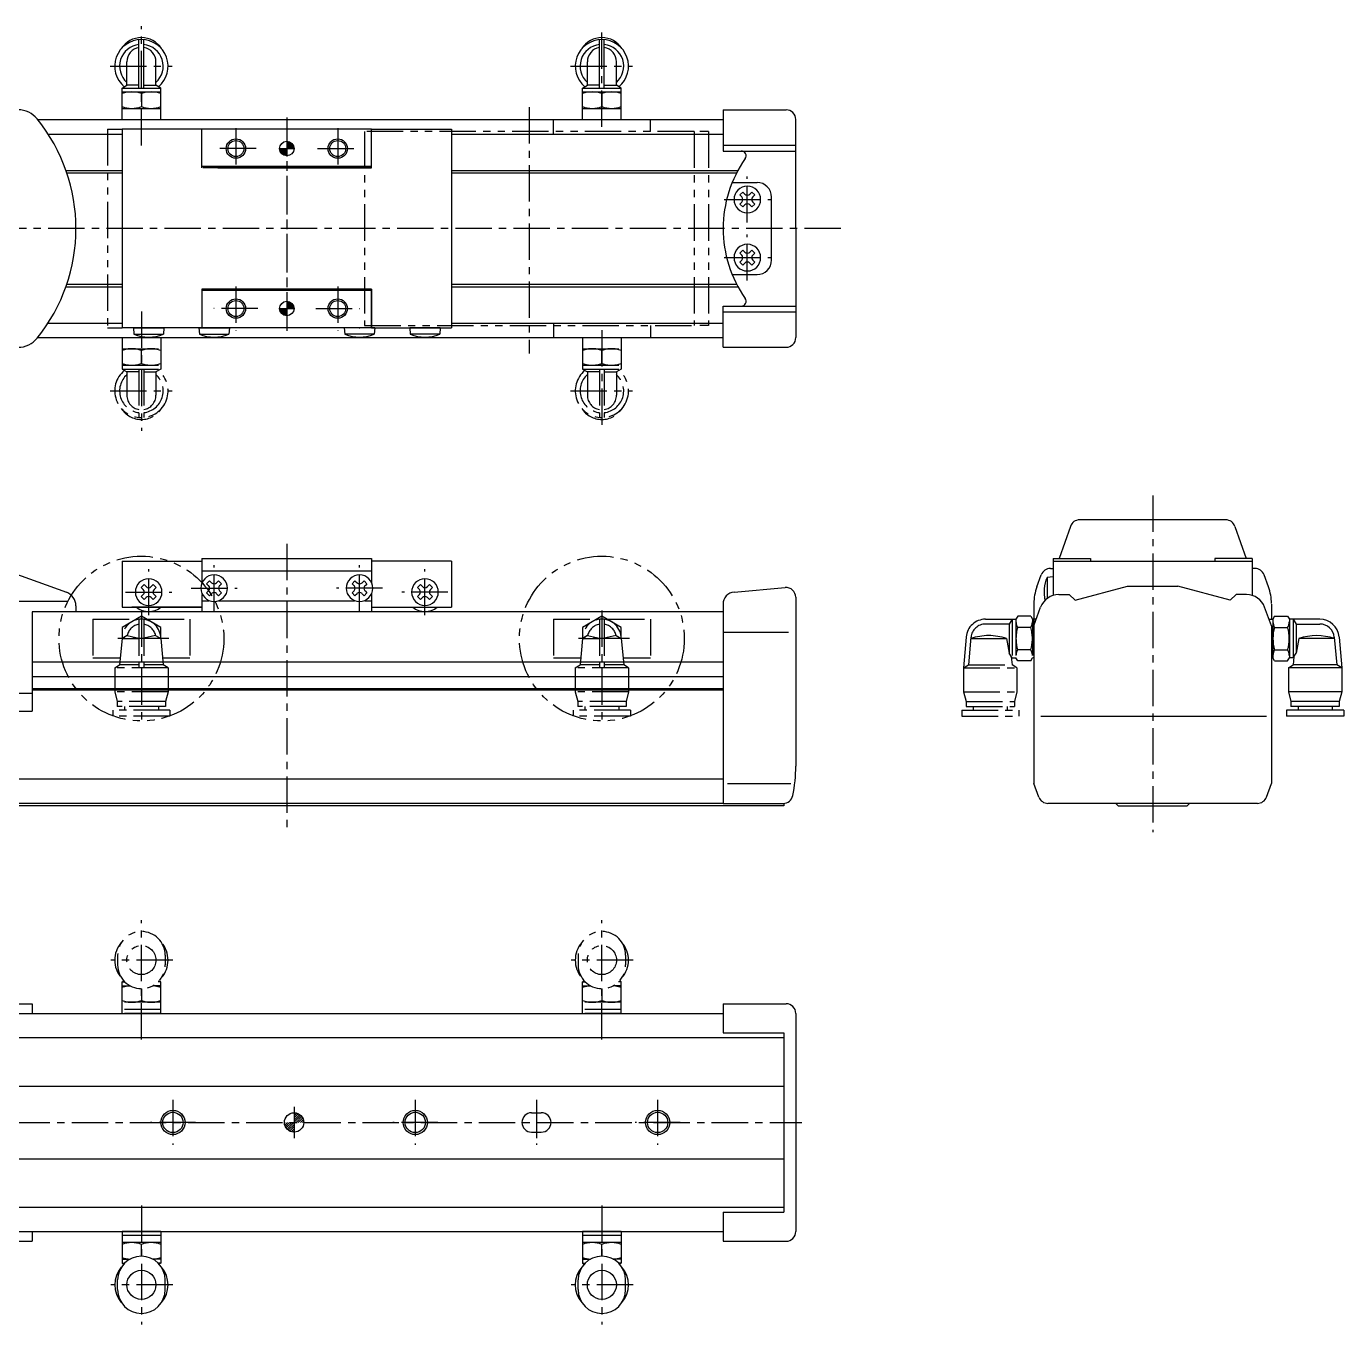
# Model space of a CAD drawing. Extents: x -808 to -253, y 222 to 499.
# Drawn here: x -524.5 to -252.8, y 231.1 to 499 of the extents above; entities that cross this region are included whole.
import ezdxf

# ---------------------------------------------------------------- set-up
doc = ezdxf.new("R2010")
doc.units = 0
for name, pattern in [('CENTER', [12, 7.5, -1.5, 1.5, -1.5]), ('CONTINOUS', [0]), ('PHANTOM', [15, 7.5, -1.5, 1.5, -1.5, 1.5, -1.5])]:
    doc.linetypes.add(name, pattern=pattern)
doc.layers.get('0').update_dxf_attribs({"linetype": 'CONTINUOUS'})
doc.layers.add('CENTER', color=1, linetype='CENTER')

# ---------------------------------------------------------------- blocks, each defined once
blk = doc.blocks.new('*U98')
at = {"color": 7, "linetype": 'CONTINUOUS'}
for p, q in [((-472.31, 440.73), (-470.81, 440.73)), ((-472.31, 440.73), (-471.87, 439.67)), ((-470.81, 442.23), (-470.81, 441.79)), ((-469.75, 441.79), (-470.81, 442.23)), ((-470.81, 441.79), (-470.81, 440.73)), ((-470.81, 440.73), (-469.31, 440.73)), ((-470.81, 440.73), (-470.81, 439.67)), ((-469.75, 441.79), (-469.31, 440.73)), ((-470.81, 439.23), (-471.87, 439.67)), ((-470.81, 439.67), (-470.81, 439.23))]:
    blk.add_line(p, q, dxfattribs=at)
for points in [[(-472.31, 440.73), (-472.31, 440.73), (-470.81, 440.73)], [(-472.31, 440.73), (-471.87, 439.67), (-470.81, 439.67)], [(-470.81, 442.23), (-470.81, 441.79), (-469.75, 441.79)], [(-470.81, 441.79), (-470.81, 440.73), (-469.31, 440.73)], [(-470.81, 440.73), (-470.81, 440.73), (-469.31, 440.73)]]:
    blk.add_solid(points, dxfattribs=at)
at = {"color": 7, "linetype": 'CONTINUOUS', "extrusion": (0, 0, -1)}
for points in [[(472.31, 440.73), (470.81, 440.73), (470.81, 439.67)], [(470.81, 441.79), (469.75, 441.79), (469.31, 440.73)], [(471.87, 439.67), (470.81, 439.67), (470.81, 439.23)]]:
    blk.add_solid(points, dxfattribs=at)
blk = doc.blocks.new('*U99')
at = {"color": 7, "linetype": 'CONTINUOUS'}
for p, q in [((-472.31, 473.73), (-470.81, 473.73)), ((-472.31, 473.73), (-471.87, 472.67)), ((-470.81, 475.23), (-470.81, 474.79)), ((-469.75, 474.79), (-470.81, 475.23)), ((-470.81, 474.79), (-470.81, 473.73)), ((-470.81, 473.73), (-469.31, 473.73)), ((-470.81, 473.73), (-470.81, 472.67)), ((-469.75, 474.79), (-469.31, 473.73)), ((-470.81, 472.23), (-471.87, 472.67)), ((-470.81, 472.67), (-470.81, 472.23))]:
    blk.add_line(p, q, dxfattribs=at)
for points in [[(-472.31, 473.73), (-472.31, 473.73), (-470.81, 473.73)], [(-472.31, 473.73), (-471.87, 472.67), (-470.81, 472.67)], [(-470.81, 475.23), (-470.81, 474.79), (-469.75, 474.79)], [(-470.81, 474.79), (-470.81, 473.73), (-469.31, 473.73)], [(-470.81, 473.73), (-470.81, 473.73), (-469.31, 473.73)]]:
    blk.add_solid(points, dxfattribs=at)
at = {"color": 7, "linetype": 'CONTINUOUS', "extrusion": (0, 0, -1)}
for points in [[(472.31, 473.73), (470.81, 473.73), (470.81, 472.67)], [(470.81, 474.79), (469.75, 474.79), (469.31, 473.73)], [(471.87, 472.67), (470.81, 472.67), (470.81, 472.23)]]:
    blk.add_solid(points, dxfattribs=at)
blk = doc.blocks.new('*X140')
at = {"color": 0, "linetype": 'CONTINOUS'}
for p, q in [((-469.31, 274.61), (-469.15, 274.78)), ((-469.31, 274.17), (-468.77, 274.71)), ((-469.31, 273.72), (-468.44, 274.59)), ((-471.3, 272.62), (-471.14, 272.78)), ((-471.24, 272.24), (-470.69, 272.78)), ((-471.11, 271.92), (-470.25, 272.78)), ((-470.95, 271.64), (-469.8, 272.78)), ((-470.74, 271.39), (-469.35, 272.78)), ((-470.51, 271.18), (-469.31, 272.38)), ((-470.23, 271.01), (-469.31, 271.93)), ((-469.31, 273.27), (-468.16, 274.42)), ((-469.31, 272.83), (-467.92, 274.22)), ((-468.9, 272.78), (-467.71, 273.98)), ((-468.46, 272.78), (-467.54, 273.71)), ((-468.01, 272.78), (-467.4, 273.39)), ((-467.56, 272.78), (-467.32, 273.02)), ((-469.92, 270.88), (-469.31, 271.48)), ((-469.55, 270.8), (-469.31, 271.04))]:
    blk.add_line(p, q, dxfattribs=at)

msp = doc.modelspace()

# ---------------------------------------------------------------- linework, layer by layer
at = {"color": 7, "linetype": 'CONTINOUS'}
for p, q in [((-501.31, 486.23), (-501.31, 496.21)), ((-500.31, 486.23), (-500.31, 496.21)), ((-406.31, 486.23), (-406.31, 496.21)), ((-405.31, 486.23), (-405.31, 496.21)), ((-503.81, 486.81), (-503.81, 491.64)), ((-497.81, 486.81), (-497.81, 491.64)), ((-408.81, 486.81), (-408.81, 491.64)), ((-402.81, 486.81), (-402.81, 491.64)), ((-504.81, 486.23), (-503.81, 486.81)), ((-501.31, 486.81), (-503.81, 486.81)), ((-500.31, 486.81), (-497.81, 486.81)), ((-496.81, 486.23), (-497.81, 486.81)), ((-409.81, 486.23), (-408.81, 486.81)), ((-406.31, 486.81), (-408.81, 486.81)), ((-405.31, 486.81), (-402.81, 486.81)), ((-401.81, 486.23), (-402.81, 486.81)), ((-504.81, 486.23), (-496.81, 486.23)), ((-504.81, 479.73), (-504.81, 486.23)), ((-504.81, 485.43), (-496.81, 485.43)), ((-500.81, 485.07), (-500.81, 482.39)), ((-496.81, 479.73), (-496.81, 486.23)), ((-409.81, 486.23), (-401.81, 486.23)), ((-409.81, 479.73), (-409.81, 486.23)), ((-409.81, 485.43), (-401.81, 485.43)), ((-405.81, 485.07), (-405.81, 482.39)), ((-401.81, 479.73), (-401.81, 486.23)), ((-504.81, 482.03), (-496.81, 482.03)), ((-409.81, 482.03), (-401.81, 482.03)), ((-380.81, 481.73), (-380.81, 473.23)), ((-380.81, 481.73), (-367.81, 481.73)), ((-522.21, 479.73), (-380.81, 479.73)), ((-415.81, 476.73), (-415.81, 479.73)), ((-395.81, 477.23), (-395.81, 479.73)), ((-365.81, 457.23), (-365.81, 479.73)), ((-520.05, 476.73), (-504.81, 476.73)), ((-488.31, 477.73), (-504.81, 477.73)), ((-504.81, 477.73), (-504.81, 436.73)), ((-488.31, 469.73), (-488.31, 477.73)), ((-453.31, 477.73), (-488.31, 477.73)), ((-488.31, 469.73), (-488.31, 477.73)), ((-453.31, 469.73), (-453.31, 477.73)), ((-453.31, 477.73), (-436.81, 477.73)), ((-453.31, 469.73), (-453.31, 477.73)), ((-436.81, 477.73), (-436.81, 436.73)), ((-436.81, 476.73), (-380.81, 476.73)), ((-380.81, 474.43), (-365.81, 474.43)), ((-380.81, 473.23), (-365.81, 473.23)), ((-516.37, 469.23), (-504.81, 469.23)), ((-516.2, 468.73), (-504.81, 468.73)), ((-453.31, 470.03), (-488.31, 470.03)), ((-453.31, 469.73), (-488.17, 469.73)), ((-485.06, 469.73), (-453.31, 469.73)), ((-436.81, 469.23), (-377.74, 469.23)), ((-436.81, 468.73), (-378.01, 468.73)), ((-378.93, 466.73), (-373.81, 466.73)), ((-376.75, 464.77), (-377.35, 464.17)), ((-376.33, 464.36), (-376.75, 464.77)), ((-374.87, 464.77), (-375.29, 464.36)), ((-374.27, 464.17), (-374.87, 464.77)), ((-377.35, 464.17), (-376.94, 463.75)), ((-376.94, 462.71), (-377.35, 462.29)), ((-377.35, 462.29), (-376.75, 461.69)), ((-376.75, 461.69), (-376.33, 462.1)), ((-375.29, 462.1), (-374.87, 461.69)), ((-374.87, 461.69), (-374.27, 462.29)), ((-374.68, 463.75), (-374.27, 464.17)), ((-374.27, 462.29), (-374.68, 462.71)), ((-370.81, 450.73), (-370.81, 463.73)), ((-365.81, 457.23), (-365.81, 434.73)), ((-376.75, 452.77), (-377.35, 452.17)), ((-377.35, 452.17), (-376.94, 451.75)), ((-376.33, 452.36), (-376.75, 452.77)), ((-374.87, 452.77), (-375.29, 452.36)), ((-374.27, 452.17), (-374.87, 452.77)), ((-374.68, 451.75), (-374.27, 452.17)), ((-376.94, 450.71), (-377.35, 450.29)), ((-377.35, 450.29), (-376.75, 449.69)), ((-376.75, 449.69), (-376.33, 450.1)), ((-375.29, 450.1), (-374.87, 449.69)), ((-374.87, 449.69), (-374.27, 450.29)), ((-374.27, 450.29), (-374.68, 450.71)), ((-516.2, 445.73), (-504.81, 445.73)), ((-436.81, 445.73), (-378.01, 445.73)), ((-378.93, 447.73), (-373.81, 447.73)), ((-516.37, 445.23), (-504.81, 445.23)), ((-488.31, 444.73), (-488.31, 436.73)), ((-488.31, 444.73), (-488.31, 436.73)), ((-453.31, 444.73), (-488.31, 444.73)), ((-453.31, 444.43), (-488.31, 444.43)), ((-453.31, 444.73), (-453.31, 436.73)), ((-453.31, 436.73), (-453.31, 444.73)), ((-436.81, 445.23), (-377.74, 445.23)), ((-380.81, 441.23), (-365.81, 441.23)), ((-380.81, 432.73), (-380.81, 441.23)), ((-520.05, 437.73), (-504.81, 437.73)), ((-436.81, 437.73), (-380.81, 437.73)), ((-380.81, 440.03), (-365.81, 440.03)), ((-488.31, 436.73), (-504.81, 436.73)), ((-502.46, 436.73), (-496.16, 436.73)), ((-502.46, 436.73), (-502.34, 435.43)), ((-502.34, 435.43), (-496.27, 435.43)), ((-496.16, 436.73), (-496.27, 435.43)), ((-488.96, 436.73), (-482.66, 436.73)), ((-488.96, 436.73), (-488.84, 435.43)), ((-488.84, 435.43), (-482.77, 435.43)), ((-453.31, 436.73), (-488.31, 436.73)), ((-482.66, 436.73), (-482.77, 435.43)), ((-452.66, 436.73), (-458.96, 436.73)), ((-458.96, 436.73), (-458.84, 435.43)), ((-452.77, 435.43), (-458.84, 435.43)), ((-453.31, 436.73), (-436.81, 436.73)), ((-452.66, 436.73), (-452.77, 435.43)), ((-439.16, 436.73), (-445.46, 436.73)), ((-445.46, 436.73), (-445.34, 435.43)), ((-439.27, 435.43), (-445.34, 435.43)), ((-439.16, 436.73), (-439.27, 435.43)), ((-522.21, 434.73), (-380.81, 434.73)), ((-497.81, 434.73), (-443.81, 434.73)), ((-380.81, 432.73), (-367.81, 432.73)), ((-276.87, 397.12), (-307.27, 397.12)), ((-309.16, 395.78), (-311.49, 389.12)), ((-275.22, 395.78), (-272.89, 389.12)), ((-504.81, 388.62), (-504.81, 379.12)), ((-504.81, 388.62), (-488.31, 388.62)), ((-488.31, 389.12), (-453.31, 389.12)), ((-488.31, 389.12), (-488.31, 384.17)), ((-453.31, 389.12), (-453.31, 384.08)), ((-436.81, 388.62), (-453.31, 388.62)), ((-436.81, 388.62), (-436.81, 379.12)), ((-312.69, 389.12), (-304.99, 389.12)), ((-312.69, 389.12), (-312.69, 381.66)), ((-312.69, 388.62), (-271.69, 388.62)), ((-304.99, 389.12), (-304.99, 388.61)), ((-271.69, 389.12), (-279.39, 389.12)), ((-279.39, 389.12), (-279.39, 388.62)), ((-271.69, 389.12), (-271.69, 381.55)), ((-529.79, 387.12), (-516.28, 382.2)), ((-488.31, 386.62), (-453.31, 386.62)), ((-313.29, 387.12), (-312.69, 387.12)), ((-270.91, 387.12), (-271.69, 387.12)), ((-500.25, 383.76), (-500.85, 383.15)), ((-499.83, 383.34), (-500.25, 383.76)), ((-498.37, 383.76), (-498.79, 383.34)), ((-497.77, 383.15), (-498.37, 383.76)), ((-486.75, 384.56), (-487.35, 383.95)), ((-487.35, 383.95), (-486.94, 383.54)), ((-486.33, 384.14), (-486.75, 384.56)), ((-484.87, 384.56), (-485.29, 384.14)), ((-484.27, 383.95), (-484.87, 384.56)), ((-484.68, 383.54), (-484.27, 383.95)), ((-457.35, 383.95), (-456.75, 384.56)), ((-456.94, 383.54), (-457.35, 383.95)), ((-456.75, 384.56), (-456.33, 384.14)), ((-455.29, 384.14), (-454.87, 384.56)), ((-454.87, 384.56), (-454.27, 383.95)), ((-454.27, 383.95), (-454.68, 383.54)), ((-443.85, 383.15), (-443.25, 383.76)), ((-443.25, 383.76), (-442.83, 383.34)), ((-441.79, 383.34), (-441.37, 383.76)), ((-441.37, 383.76), (-440.77, 383.15)), ((-316.09, 383.28), (-315.17, 385.8)), ((-312.69, 385.37), (-313.99, 385.25)), ((-313.99, 385.25), (-313.99, 380.88)), ((-312.69, 385.37), (-312.69, 381.66)), ((-308.19, 380.52), (-297.37, 383.42)), ((-297.37, 383.42), (-287.02, 383.42)), ((-276.19, 380.52), (-287.02, 383.42)), ((-268.3, 383.28), (-269.21, 385.8)), ((-500.85, 383.15), (-500.44, 382.74)), ((-500.44, 381.69), (-500.85, 381.28)), ((-500.85, 381.28), (-500.25, 380.68)), ((-500.25, 380.68), (-499.83, 381.09)), ((-498.79, 381.09), (-498.37, 380.68)), ((-498.37, 380.68), (-497.77, 381.28)), ((-498.18, 382.74), (-497.77, 383.15)), ((-497.77, 381.28), (-498.18, 381.69)), ((-488.31, 381.75), (-488.31, 378.12)), ((-486.94, 382.49), (-487.35, 382.08)), ((-487.35, 382.08), (-486.75, 381.48)), ((-486.75, 381.48), (-486.33, 381.89)), ((-485.29, 381.89), (-484.87, 381.48)), ((-484.87, 381.48), (-484.27, 382.08)), ((-484.27, 382.08), (-484.68, 382.49)), ((-457.35, 382.08), (-456.94, 382.49)), ((-456.75, 381.48), (-457.35, 382.08)), ((-456.33, 381.89), (-456.75, 381.48)), ((-454.87, 381.48), (-455.29, 381.89)), ((-454.27, 382.08), (-454.87, 381.48)), ((-454.68, 382.49), (-454.27, 382.08)), ((-453.31, 381.92), (-453.31, 378.12)), ((-443.44, 382.74), (-443.85, 383.15)), ((-443.85, 381.28), (-443.44, 381.69)), ((-443.25, 380.68), (-443.85, 381.28)), ((-442.83, 381.09), (-443.25, 380.68)), ((-441.37, 380.68), (-441.79, 381.09)), ((-440.77, 381.28), (-441.37, 380.68)), ((-440.77, 383.15), (-441.18, 382.74)), ((-441.18, 381.69), (-440.77, 381.28)), ((-378.53, 382.22), (-367.98, 383.15)), ((-365.81, 381.15), (-365.81, 346.3)), ((-311.54, 381.72), (-309.39, 381.72)), ((-309.39, 381.72), (-308.19, 380.52)), ((-274.99, 381.72), (-276.19, 380.52)), ((-272.85, 381.72), (-274.99, 381.72)), ((-676.26, 380.35), (-516.06, 380.35)), ((-523.31, 378.12), (-523.31, 357.62)), ((-380.81, 378.12), (-523.31, 378.12)), ((-514.31, 379.38), (-514.31, 378.12)), ((-504.81, 379.12), (-488.31, 379.12)), ((-488.31, 379.12), (-502.81, 379.12)), ((-488.31, 380.42), (-486.8, 380.42)), ((-484.87, 380.42), (-456.88, 380.42)), ((-454.72, 380.42), (-453.31, 380.42)), ((-453.31, 379.12), (-436.81, 379.12)), ((-380.81, 379.67), (-380.81, 338.62)), ((-380.81, 379.67), (-380.81, 378.49)), ((-316.69, 379.91), (-316.69, 361.35)), ((-316.69, 375.25), (-315.3, 379.09)), ((-267.69, 375.25), (-269.09, 379.09)), ((-267.69, 379.75), (-267.69, 376.62)), ((-316.69, 375.25), (-316.69, 342.74)), ((-268.19, 376.62), (-267.39, 376.62)), ((-267.69, 375.25), (-267.69, 342.74)), ((-267.04, 377.24), (-267.39, 376.62)), ((-267.39, 376.62), (-267.39, 368.62)), ((-267.04, 377.24), (-264.35, 377.24)), ((-264.35, 377.24), (-263.99, 376.62)), ((-257.71, 376.62), (-263.99, 376.62)), ((-263.99, 376.62), (-263.99, 368.62)), ((-263.19, 376.62), (-262.62, 375.62)), ((-263.19, 376.62), (-263.19, 368.62)), ((-262.62, 375.62), (-262.62, 369.62)), ((-262.62, 375.62), (-257.71, 375.62)), ((-380.68, 373.94), (-367.29, 373.94)), ((-267.04, 374.93), (-264.35, 374.93)), ((-262.05, 372.62), (-262.62, 369.62)), ((-254.69, 372.62), (-262.05, 372.62)), ((-254.72, 372.89), (-254.19, 367.2)), ((-253.72, 372.95), (-253.19, 366.62)), ((-267.04, 370.31), (-264.35, 370.31)), ((-263.19, 368.62), (-262.62, 369.62)), ((-523.31, 367.82), (-380.81, 367.82)), ((-267.69, 368.62), (-267.39, 368.62)), ((-267.04, 368), (-267.39, 368.62)), ((-267.04, 368), (-264.35, 368)), ((-264.35, 368), (-263.99, 368.62)), ((-264.19, 366.62), (-263.19, 367.2)), ((-263.19, 368.62), (-263.99, 368.62)), ((-263.04, 368.89), (-263.19, 367.2)), ((-254.19, 367.2), (-263.19, 367.2)), ((-253.19, 366.62), (-254.19, 367.2)), ((-523.31, 364.82), (-380.81, 364.82)), ((-253.19, 366.62), (-264.19, 366.62)), ((-264.19, 366.62), (-264.19, 361.62)), ((-253.19, 366.62), (-253.19, 361.62)), ((-523.31, 362.32), (-380.81, 362.32)), ((-523.31, 362.03), (-380.81, 362.03)), ((-253.19, 361.62), (-264.19, 361.62)), ((-264.19, 361.62), (-263.69, 359.62)), ((-253.19, 361.62), (-253.69, 359.62)), ((-676.81, 361.35), (-523.31, 361.35)), ((-253.69, 359.62), (-263.69, 359.62)), ((-263.69, 359.62), (-263.69, 358.62)), ((-253.69, 359.62), (-253.69, 358.62)), ((-676.81, 357.62), (-523.31, 357.62)), ((-315.26, 356.63), (-268.71, 356.63)), ((-264.59, 357.82), (-264.59, 356.62)), ((-252.79, 357.82), (-264.59, 357.82)), ((-252.79, 356.62), (-264.59, 356.62)), ((-253.69, 358.62), (-263.69, 358.62)), ((-262.19, 358.62), (-262.19, 357.82)), ((-255.19, 358.62), (-255.19, 357.82)), ((-252.79, 357.82), (-252.79, 356.62)), ((-380.81, 343.62), (-656.81, 343.62)), ((-379.91, 342.74), (-366.84, 342.74)), ((-315.67, 339.93), (-316.69, 342.74)), ((-268.71, 339.93), (-267.69, 342.74)), ((-380.81, 338.62), (-673.81, 338.62)), ((-368.31, 338.12), (-553.31, 338.12)), ((-380.81, 338.62), (-368.39, 338.62)), ((-368.31, 338.69), (-368.31, 338.12)), ((-270.59, 338.62), (-313.79, 338.62)), ((-299.29, 338.12), (-299.69, 338.52)), ((-299.29, 338.12), (-285.09, 338.12)), ((-284.69, 338.52), (-285.09, 338.12)), ((-673.81, 297.28), (-523.31, 297.28)), ((-523.31, 297.28), (-523.31, 295.28)), ((-380.81, 297.28), (-367.81, 297.28)), ((-380.81, 297.28), (-380.81, 291.28)), ((-660.81, 295.28), (-380.81, 295.28)), ((-656.81, 295.28), (-380.81, 295.28)), ((-365.81, 295.28), (-365.81, 250.28)), ((-380.81, 291.28), (-368.31, 291.28)), ((-368.31, 291.28), (-368.31, 254.28)), ((-673.81, 290.28), (-368.31, 290.28)), ((-673.81, 280.28), (-368.31, 280.28)), ((-368.31, 280.28), (-368.31, 265.28)), ((-673.81, 265.28), (-368.31, 265.28)), ((-673.81, 255.28), (-368.31, 255.28)), ((-380.81, 254.28), (-380.81, 248.28)), ((-380.81, 254.28), (-368.31, 254.28)), ((-660.81, 250.28), (-380.81, 250.28)), ((-656.81, 250.28), (-380.81, 250.28)), ((-523.31, 250.28), (-523.31, 248.28)), ((-504.81, 250.28), (-504.81, 243.78)), ((-496.81, 250.28), (-504.81, 250.28)), ((-496.81, 250.28), (-496.81, 243.78)), ((-401.81, 250.28), (-409.81, 250.28)), ((-409.81, 250.28), (-409.81, 243.78)), ((-401.81, 250.28), (-401.81, 243.78)), ((-656.81, 248.28), (-523.31, 248.28)), ((-496.81, 249.48), (-504.81, 249.48)), ((-496.81, 247.98), (-504.81, 247.98)), ((-500.81, 245.18), (-500.81, 247.63)), ((-401.81, 249.48), (-409.81, 249.48)), ((-401.81, 247.98), (-409.81, 247.98)), ((-405.81, 245.18), (-405.81, 247.63)), ((-380.81, 248.28), (-367.81, 248.28)), ((-504.81, 244.58), (-503.16, 244.58)), ((-496.81, 244.58), (-498.46, 244.58)), ((-409.81, 244.58), (-408.16, 244.58)), ((-401.81, 244.58), (-403.46, 244.58)), ((-504.81, 243.78), (-504.44, 243.57)), ((-504.81, 243.78), (-504.24, 243.78)), ((-496.81, 243.78), (-497.38, 243.78)), ((-496.81, 243.78), (-497.18, 243.57)), ((-409.81, 243.78), (-409.24, 243.78)), ((-409.81, 243.78), (-409.44, 243.57)), ((-401.81, 243.78), (-402.38, 243.78)), ((-401.81, 243.78), (-402.18, 243.57)), ((-505.71, 238.28), (-505.71, 240.28)), ((-495.91, 238.28), (-495.91, 240.28)), ((-410.71, 238.28), (-410.71, 240.28)), ((-400.91, 238.28), (-400.91, 240.28))]:
    msp.add_line(p, q, dxfattribs=at)
at = {"color": 3, "linetype": 'PHANTOM'}
for p, q in [((-507.81, 477.73), (-507.81, 436.73)), ((-507.81, 477.73), (-504.81, 477.73)), ((-454.81, 477.23), (-454.81, 437.23)), ((-386.81, 477.23), (-454.81, 477.23)), ((-386.81, 477.23), (-386.81, 437.23)), ((-383.81, 477.23), (-385.59, 477.23)), ((-383.81, 477.23), (-383.81, 437.23)), ((-415.81, 437.73), (-415.81, 434.73)), ((-507.81, 436.73), (-504.81, 436.73)), ((-454.81, 437.23), (-386.81, 437.23)), ((-395.81, 437.23), (-395.81, 434.73)), ((-383.81, 437.23), (-385.59, 437.23)), ((-504.81, 434.73), (-504.81, 428.23)), ((-504.81, 432.43), (-496.81, 432.43)), ((-496.81, 434.73), (-496.81, 428.23)), ((-409.81, 434.73), (-409.81, 428.23)), ((-409.81, 432.43), (-401.81, 432.43)), ((-401.81, 434.73), (-401.81, 428.23)), ((-500.81, 429.39), (-500.81, 432.07)), ((-405.81, 429.39), (-405.81, 432.07)), ((-504.81, 429.03), (-496.81, 429.03)), ((-504.81, 428.23), (-496.81, 428.23)), ((-504.81, 428.23), (-503.81, 427.65)), ((-503.81, 427.65), (-503.81, 422.83)), ((-501.31, 427.65), (-503.81, 427.65)), ((-501.31, 428.23), (-501.31, 418.25)), ((-500.31, 428.23), (-500.31, 418.25)), ((-500.31, 427.65), (-497.81, 427.65)), ((-496.81, 428.23), (-497.81, 427.65)), ((-497.81, 427.65), (-497.81, 422.83)), ((-409.81, 429.03), (-401.81, 429.03)), ((-409.81, 428.23), (-401.81, 428.23)), ((-409.81, 428.23), (-408.81, 427.65)), ((-408.81, 427.65), (-408.81, 422.83)), ((-406.31, 427.65), (-408.81, 427.65)), ((-406.31, 428.23), (-406.31, 418.25)), ((-405.31, 428.23), (-405.31, 418.25)), ((-405.31, 427.65), (-402.81, 427.65)), ((-401.81, 428.23), (-402.81, 427.65)), ((-402.81, 427.65), (-402.81, 422.83)), ((-510.81, 376.62), (-502.05, 376.62)), ((-510.81, 376.62), (-510.81, 368.62)), ((-500.81, 377.24), (-504.81, 374.93)), ((-501.31, 376.59), (-501.31, 366.62)), ((-496.81, 374.93), (-500.81, 377.24)), ((-500.31, 376.59), (-500.31, 366.62)), ((-499.5, 376.62), (-490.81, 376.62)), ((-490.81, 376.62), (-490.81, 368.62)), ((-415.81, 376.62), (-407.05, 376.62)), ((-415.81, 376.62), (-415.81, 368.62)), ((-405.81, 377.24), (-409.81, 374.93)), ((-406.31, 376.59), (-406.31, 366.62)), ((-401.81, 374.93), (-405.81, 377.24)), ((-405.31, 376.59), (-405.31, 366.62)), ((-404.5, 376.62), (-395.81, 376.62)), ((-395.81, 376.62), (-395.81, 368.62)), ((-326.68, 376.62), (-320.39, 376.62)), ((-321.77, 375.62), (-326.68, 375.62)), ((-321.19, 376.62), (-321.77, 375.62)), ((-321.77, 375.62), (-321.77, 369.62)), ((-321.19, 376.62), (-321.19, 368.62)), ((-320.04, 377.24), (-320.39, 376.62)), ((-320.39, 376.62), (-320.39, 368.62)), ((-317.35, 377.24), (-320.04, 377.24)), ((-317.35, 377.24), (-316.99, 376.62)), ((-316.19, 376.62), (-316.99, 376.62)), ((-316.99, 376.62), (-316.99, 368.62)), ((-316.99, 376.62), (-316.99, 368.62)), ((-495.14, 372.62), (-505.9, 372.62)), ((-504.81, 372.62), (-505.31, 367.2)), ((-504.81, 374.93), (-504.81, 372.62)), ((-503.75, 373.23), (-504.81, 372.62)), ((-503.75, 373.23), (-501.31, 372.72)), ((-497.87, 373.23), (-500.31, 372.72)), ((-497.87, 373.23), (-496.81, 372.62)), ((-496.81, 372.62), (-496.81, 374.93)), ((-496.81, 372.62), (-496.31, 367.2)), ((-400.14, 372.62), (-410.9, 372.62)), ((-409.81, 372.62), (-410.31, 367.2)), ((-409.81, 374.93), (-409.81, 372.62)), ((-408.75, 373.23), (-409.81, 372.62)), ((-408.75, 373.23), (-406.31, 372.72)), ((-402.87, 373.23), (-405.31, 372.72)), ((-402.87, 373.23), (-401.81, 372.62)), ((-401.81, 372.62), (-401.81, 374.93)), ((-401.81, 372.62), (-401.31, 367.2)), ((-330.67, 372.95), (-331.19, 366.62)), ((-329.67, 372.89), (-330.19, 367.2)), ((-329.69, 372.62), (-322.34, 372.62)), ((-322.34, 372.62), (-321.77, 369.62)), ((-317.35, 374.93), (-320.04, 374.93)), ((-321.19, 368.62), (-321.77, 369.62)), ((-317.35, 370.31), (-320.04, 370.31)), ((-510.81, 368.62), (-505.29, 368.62)), ((-506.31, 366.62), (-505.31, 367.2)), ((-501.31, 367.2), (-505.31, 367.2)), ((-496.31, 367.2), (-500.31, 367.2)), ((-496.31, 368.62), (-490.81, 368.62)), ((-495.31, 366.62), (-496.31, 367.2)), ((-415.81, 368.62), (-410.29, 368.62)), ((-411.31, 366.62), (-410.31, 367.2)), ((-406.31, 367.2), (-410.31, 367.2)), ((-401.31, 367.2), (-405.31, 367.2)), ((-401.31, 368.62), (-395.81, 368.62)), ((-400.31, 366.62), (-401.31, 367.2)), ((-331.19, 366.62), (-330.19, 367.2)), ((-330.19, 367.2), (-321.19, 367.2)), ((-321.35, 368.89), (-321.19, 367.2)), ((-321.19, 368.62), (-320.39, 368.62)), ((-320.19, 366.62), (-321.19, 367.2)), ((-320.04, 368), (-320.39, 368.62)), ((-317.35, 368), (-320.04, 368)), ((-317.35, 368), (-316.99, 368.62)), ((-316.69, 368.62), (-316.99, 368.62)), ((-495.31, 366.62), (-506.31, 366.62)), ((-506.31, 366.62), (-506.31, 361.62)), ((-495.31, 366.62), (-495.31, 361.62)), ((-400.31, 366.62), (-411.31, 366.62)), ((-411.31, 366.62), (-411.31, 361.62)), ((-400.31, 366.62), (-400.31, 361.62)), ((-331.19, 366.62), (-320.19, 366.62)), ((-331.19, 366.62), (-331.19, 361.62)), ((-320.19, 366.62), (-320.19, 361.62)), ((-495.31, 361.62), (-506.31, 361.62)), ((-506.31, 361.62), (-505.81, 359.62)), ((-495.31, 361.62), (-495.81, 359.62)), ((-400.31, 361.62), (-411.31, 361.62)), ((-411.31, 361.62), (-410.81, 359.62)), ((-400.31, 361.62), (-400.81, 359.62)), ((-331.19, 361.62), (-320.19, 361.62)), ((-331.19, 361.62), (-330.69, 359.62)), ((-320.19, 361.62), (-320.69, 359.62)), ((-505.81, 359.62), (-505.81, 358.62)), ((-495.81, 359.62), (-505.81, 359.62)), ((-495.81, 359.62), (-495.81, 358.62)), ((-410.81, 359.62), (-410.81, 358.62)), ((-400.81, 359.62), (-410.81, 359.62)), ((-400.81, 359.62), (-400.81, 358.62)), ((-330.69, 359.62), (-320.69, 359.62)), ((-330.69, 359.62), (-330.69, 358.62)), ((-320.69, 359.62), (-320.69, 358.62)), ((-494.91, 357.82), (-506.71, 357.82)), ((-506.71, 357.82), (-506.71, 356.62)), ((-494.91, 356.62), (-506.71, 356.62)), ((-495.81, 358.62), (-505.81, 358.62)), ((-504.31, 358.62), (-504.31, 357.82)), ((-497.31, 358.62), (-497.31, 357.82)), ((-494.91, 357.82), (-494.91, 356.62)), ((-399.91, 357.82), (-411.71, 357.82)), ((-411.71, 357.82), (-411.71, 356.62)), ((-399.91, 356.62), (-411.71, 356.62)), ((-400.81, 358.62), (-410.81, 358.62)), ((-409.31, 358.62), (-409.31, 357.82)), ((-402.31, 358.62), (-402.31, 357.82)), ((-399.91, 357.82), (-399.91, 356.62)), ((-331.59, 357.82), (-319.79, 357.82)), ((-331.59, 357.82), (-331.59, 356.62)), ((-331.59, 356.62), (-319.79, 356.62)), ((-330.69, 358.62), (-320.69, 358.62)), ((-329.19, 358.62), (-329.19, 357.82)), ((-322.19, 358.62), (-322.19, 357.82)), ((-319.79, 357.82), (-319.79, 356.62)), ((-505.71, 307.28), (-505.71, 305.28)), ((-495.91, 307.28), (-495.91, 305.28)), ((-410.71, 307.28), (-410.71, 305.28)), ((-400.91, 307.28), (-400.91, 305.28)), ((-504.81, 301.78), (-504.44, 302)), ((-504.81, 301.78), (-504.24, 301.78)), ((-504.81, 295.28), (-504.81, 301.78)), ((-496.81, 301.78), (-497.38, 301.78)), ((-496.81, 301.78), (-497.18, 302)), ((-496.81, 295.28), (-496.81, 301.78)), ((-409.81, 301.78), (-409.44, 302)), ((-409.81, 295.28), (-409.81, 301.78)), ((-409.81, 301.78), (-409.24, 301.78)), ((-401.81, 301.78), (-402.38, 301.78)), ((-401.81, 301.78), (-402.18, 302)), ((-401.81, 295.28), (-401.81, 301.78)), ((-504.81, 300.98), (-503.16, 300.98)), ((-500.81, 300.38), (-500.81, 297.94)), ((-496.81, 300.98), (-498.46, 300.98)), ((-409.81, 300.98), (-408.16, 300.98)), ((-405.81, 300.38), (-405.81, 297.94)), ((-401.81, 300.98), (-403.46, 300.98)), ((-496.81, 297.58), (-504.81, 297.58)), ((-401.81, 297.58), (-409.81, 297.58)), ((-496.81, 296.08), (-504.81, 296.08)), ((-496.81, 295.28), (-504.81, 295.28)), ((-401.81, 296.08), (-409.81, 296.08)), ((-401.81, 295.28), (-409.81, 295.28))]:
    msp.add_line(p, q, dxfattribs=at)
at = {"color": 7, "linetype": 'CENTER'}
for p, q in [((-419.31, 277.42), (-419.31, 268.14)), ((-469.31, 276), (-469.31, 269.54)), ((-419.31, 276), (-419.31, 269.54))]:
    msp.add_line(p, q, dxfattribs=at)
at = {"color": 7, "linetype": 'CONTINUOUS'}
for p, q in [((-420.31, 274.78), (-418.31, 274.78)), ((-420.31, 270.78), (-418.31, 270.78))]:
    msp.add_line(p, q, dxfattribs=at)
at = {"color": 7, "linetype": 'CONTINOUS'}
for centre, radius in [((-481.31, 473.73), 2), ((-460.31, 473.73), 2), ((-481.31, 473.73), 1.65), ((-470.81, 473.73), 1.5), ((-460.31, 473.73), 1.65), ((-481.31, 440.73), 2), ((-481.31, 440.73), 1.65), ((-470.81, 440.73), 1.5), ((-460.31, 440.73), 2), ((-460.31, 440.73), 1.65), ((-494.31, 272.78), 2.5), ((-494.31, 272.78), 2.1), ((-444.31, 272.78), 2.5), ((-444.31, 272.78), 2.1), ((-394.31, 272.78), 2.5), ((-394.31, 272.78), 2.1), ((-500.81, 239.28), 3), ((-405.81, 239.28), 3)]:
    msp.add_circle(centre, radius, dxfattribs=at)
at = {"color": 3, "linetype": 'PHANTOM'}
for centre, radius in [((-500.81, 372.62), 17), ((-405.81, 372.62), 17), ((-500.81, 306.28), 3), ((-405.81, 306.28), 3)]:
    msp.add_circle(centre, radius, dxfattribs=at)
at = {"color": 7, "linetype": 'CONTINUOUS'}
msp.add_circle((-469.31, 272.78), 2, dxfattribs=at)
at = {"color": 7, "linetype": 'CONTINOUS'}
for centre, radius, start, end in [((-500.81, 490.73), 5.5, 309.8225, 230.1775), ((-500.81, 490.73), 4.5, 96.3794, 228.1897), ((-500.81, 491.73), 4.9, 32.3231, 147.6768), ((-500.81, 491.64), 3, 99.5941, 180), ((-500.81, 490.73), 4.5, 311.8103, 83.6206), ((-500.81, 491.64), 3, 0, 80.4059), ((-405.81, 490.73), 5.5, 309.8225, 230.1775), ((-405.81, 490.73), 4.5, 96.3794, 228.1897), ((-405.81, 491.73), 4.9, 32.3231, 147.6768), ((-405.81, 491.64), 3, 99.5941, 180), ((-405.81, 490.73), 4.5, 311.8103, 83.6206), ((-405.81, 491.64), 3, 0, 80.4059), ((-502.81, 479.65), 5.78, 69.7438, 110.2561), ((-498.81, 479.65), 5.78, 69.7439, 110.2561), ((-407.81, 479.65), 5.78, 69.7438, 110.2561), ((-403.81, 479.65), 5.78, 69.7439, 110.2561), ((-526.21, 476.73), 5, 38.9788, 90), ((-502.81, 487.81), 5.78, 249.7439, 290.2561), ((-498.81, 487.81), 5.78, 249.7439, 290.2561), ((-407.81, 487.81), 5.78, 249.7439, 290.2561), ((-403.81, 487.81), 5.78, 249.7439, 290.2561), ((-367.81, 479.73), 2, 0, 90), ((-550.31, 457.23), 36, 321.0212, 38.9788), ((-377.05, 472.23), 1, 324.7656, 90), ((-355.81, 457.23), 25, 144.7656, 180), ((-375.81, 463.23), 2.75, 0, 359.9997), ((-373.81, 463.73), 3, 0, 90), ((-377.46, 463.23), 0.742, 315.0001, 45), ((-375.81, 464.88), 0.742, 225.0001, 315), ((-375.81, 461.58), 0.742, 45, 135), ((-374.16, 463.23), 0.742, 135.0001, 225), ((-355.81, 457.23), 25, 180, 215.2344), ((-375.81, 451.23), 2.75, 0, 359.9997), ((-377.46, 451.23), 0.742, 315.0001, 45), ((-375.81, 452.88), 0.742, 225.0001, 315), ((-374.16, 451.23), 0.742, 135.0001, 225), ((-375.81, 449.58), 0.742, 45, 135), ((-373.81, 450.73), 3, 270, 0), ((-377.05, 442.23), 1, 270, 35.2344), ((-499.31, 442.81), 7.98, 247.6452, 292.3548), ((-485.81, 442.81), 7.98, 247.6452, 292.3548), ((-455.81, 442.81), 7.98, 247.6452, 292.3548), ((-442.31, 442.81), 7.98, 247.6452, 292.3548), ((-526.21, 437.73), 5, 270, 321.0212), ((-367.81, 434.73), 2, 270, 0), ((-307.27, 395.12), 2, 90, 160.71), ((-277.11, 395.12), 2, 19.29, 90), ((-313.29, 385.12), 2, 90, 160), ((-313.29, 385.12), 2, 90, 160), ((-271.09, 385.12), 2, 20, 90), ((-271.09, 385.12), 2, 20, 90), ((-499.31, 382.22), 2.75, 0, 359.9997), ((-499.31, 383.87), 0.742, 225.0001, 315), ((-485.81, 383.02), 2.75, 0, 359.9997), ((-487.46, 383.02), 0.742, 315.0001, 45), ((-485.81, 384.67), 0.742, 225.0001, 315), ((-484.16, 383.02), 0.742, 135.0001, 225), ((-455.81, 383.02), 2.75, 180.0003, 180), ((-457.46, 383.02), 0.742, 315, 44.9999), ((-455.81, 384.67), 0.742, 225, 314.9999), ((-454.16, 383.02), 0.742, 135, 224.9999), ((-442.31, 382.22), 2.75, 180.0003, 180), ((-442.31, 383.87), 0.742, 225, 314.9999), ((-306.69, 379.86), 10, 160, 180), ((-306.61, 382.22), 7.98, 157.6452, 192.3941), ((-277.69, 379.86), 10, 0, 20), ((-517.31, 379.38), 3, 0, 70), ((-500.96, 382.22), 0.742, 315.0001, 45), ((-499.31, 380.57), 0.742, 45, 135), ((-497.66, 382.22), 0.742, 135.0001, 225), ((-485.81, 381.37), 0.742, 45, 135), ((-455.81, 381.37), 0.742, 45, 135), ((-443.96, 382.22), 0.742, 315, 44.9999), ((-442.31, 380.57), 0.742, 45, 135), ((-440.66, 382.22), 0.742, 135, 224.9999), ((-378.31, 379.73), 2.5, 95, 180), ((-367.81, 381.15), 2, 0, 95), ((-311.54, 377.72), 4, 90, 160), ((-272.85, 377.72), 4, 19.9999, 90), ((-499.31, 382.22), 4, 230.805, 309.195), ((-442.31, 382.22), 4, 230.805, 309.195), ((-265.35, 376.08), 2.04, 180, 214.3842), ((-266.04, 376.08), 2.04, 325.6157, 359.9999), ((-257.71, 372.62), 4, 4.7637, 90), ((-257.71, 372.62), 3, 5.2681, 90), ((-259.75, 372.62), 7.64, 162.412, 197.5879), ((-271.64, 372.62), 7.64, 342.412, 17.5879), ((-258.37, 362), 11.24, 70.899, 109.101), ((-265.35, 369.15), 2.04, 145.6158, 180), ((-266.04, 369.15), 2.04, 360, 34.3842), ((-395.81, 346.3), 30, 348.2935, 0), ((-368.39, 340.62), 2, 270, 348.2935), ((-313.79, 340.62), 2, 200, 270), ((-270.59, 340.62), 2, 270, 340), ((-367.81, 295.28), 2, 0, 90), ((-367.81, 250.28), 2, 270, 0), ((-502.81, 242.21), 5.78, 69.7439, 110.2561), ((-498.81, 242.21), 5.78, 69.7439, 110.2561), ((-407.81, 242.21), 5.78, 69.7439, 110.2561), ((-403.81, 242.21), 5.78, 69.7439, 110.2561), ((-500.81, 240.28), 4.9, 360, 179.9999), ((-502.81, 250.36), 5.78, 249.7439, 266.7059), ((-498.81, 250.36), 5.78, 273.294, 290.2561), ((-405.81, 240.28), 4.9, 360, 179.9999), ((-407.81, 250.36), 5.78, 249.7439, 266.7059), ((-403.81, 250.36), 5.78, 273.294, 290.2561), ((-500.81, 239.28), 5.5, 138.8388, 221.161), ((-500.81, 239.28), 5.5, 318.8389, 41.1611), ((-405.81, 239.28), 5.5, 138.8388, 221.161), ((-405.81, 239.28), 5.5, 318.8389, 41.1611), ((-500.81, 238.28), 4.9, 180, 360), ((-405.81, 238.28), 4.9, 180, 360)]:
    msp.add_arc(centre, radius, start, end, dxfattribs=at)
at = {"color": 3, "linetype": 'PHANTOM'}
for centre, radius, start, end in [((-502.81, 426.65), 5.78, 69.7439, 110.2561), ((-498.81, 426.65), 5.78, 69.7439, 110.2561), ((-407.81, 426.65), 5.78, 69.7439, 110.2561), ((-403.81, 426.65), 5.78, 69.7439, 110.2561), ((-502.81, 434.81), 5.78, 249.7439, 290.2562), ((-498.81, 434.81), 5.78, 249.7439, 290.2561), ((-407.81, 434.81), 5.78, 249.7439, 290.2562), ((-403.81, 434.81), 5.78, 249.7439, 290.2561), ((-500.81, 423.73), 5.5, 129.8225, 50.1775), ((-500.81, 423.73), 4.5, 131.8103, 263.6206), ((-500.81, 423.73), 4.5, 276.3794, 48.1897), ((-405.81, 423.73), 5.5, 129.8225, 50.1775), ((-405.81, 423.73), 4.5, 131.8103, 263.6206), ((-405.81, 423.73), 4.5, 276.3794, 48.1897), ((-500.81, 422.83), 3, 180, 260.4059), ((-500.81, 422.83), 3, 279.5941, 0), ((-405.81, 422.83), 3, 180, 260.4059), ((-405.81, 422.83), 3, 279.5941, 0), ((-500.81, 422.73), 4.9, 212.3232, 327.6769), ((-405.81, 422.73), 4.9, 212.3232, 327.6769), ((-500.81, 372.62), 4, 0.0002, 180.0001), ((-500.81, 372.62), 3, 99.594, 168.1896), ((-500.81, 372.62), 3, 11.8104, 80.406), ((-405.81, 372.62), 4, 0.0002, 180.0001), ((-405.81, 372.62), 3, 99.594, 168.1896), ((-405.81, 372.62), 3, 11.8104, 80.406), ((-326.68, 372.62), 4, 90, 175.2363), ((-326.68, 372.62), 3, 90, 174.7319), ((-318.35, 376.08), 2.04, 180.0001, 214.3843), ((-319.04, 376.08), 2.04, 325.6158, 0), ((-326.02, 362), 11.24, 70.899, 109.101), ((-312.75, 372.62), 7.64, 162.4121, 197.588), ((-324.64, 372.62), 7.64, 342.4121, 17.588), ((-318.35, 369.15), 2.04, 145.6158, 180), ((-319.04, 369.15), 2.04, 0, 34.3842), ((-500.81, 306.28), 5.5, 138.839, 221.1612), ((-500.81, 307.28), 4.9, 0, 180), ((-500.81, 306.28), 5.5, 318.8389, 41.1611), ((-405.81, 306.28), 5.5, 138.839, 221.1612), ((-405.81, 307.28), 4.9, 0, 180), ((-405.81, 306.28), 5.5, 318.8389, 41.1611), ((-500.81, 305.28), 4.9, 180.0001, 0), ((-405.81, 305.28), 4.9, 180.0001, 0), ((-502.81, 295.21), 5.78, 93.2941, 110.2561), ((-498.81, 295.21), 5.78, 69.7439, 86.706), ((-407.81, 295.21), 5.78, 93.2941, 110.2561), ((-403.81, 295.21), 5.78, 69.7439, 86.706), ((-502.81, 303.36), 5.78, 249.7439, 290.2561), ((-498.81, 303.36), 5.78, 249.7439, 290.2561), ((-407.81, 303.36), 5.78, 249.7439, 290.2561), ((-403.81, 303.36), 5.78, 249.7439, 290.2561)]:
    msp.add_arc(centre, radius, start, end, dxfattribs=at)
at = {"color": 7, "linetype": 'CONTINUOUS'}
for centre, start, end in [((-420.31, 272.78), 90, 270), ((-418.31, 272.78), 270, 90)]:
    msp.add_arc(centre, 2, start, end, dxfattribs=at)
at = {"color": 7, "linetype": 'CONTINOUS'}
for p in [(-375.81, 463.23), (-375.81, 451.23), (-499.31, 436.73), (-485.81, 436.73), (-455.81, 436.73), (-442.31, 436.73), (-499.31, 382.22), (-485.81, 383.02), (-455.81, 383.02), (-442.31, 382.22), (-500.81, 372.62), (-405.81, 372.62), (-500.81, 356.62), (-405.81, 356.62)]:
    msp.add_point(p, dxfattribs=at)
at = {"layer": 'CENTER', "color": 1, "linetype": 'CENTER'}
for p, q in [((-500.81, 474.37), (-500.81, 498.96)), ((-405.81, 478.2), (-405.81, 497.86)), ((-507.27, 490.73), (-494.48, 490.73)), ((-412.27, 490.73), (-399.48, 490.73)), ((-420.81, 482.29), (-420.81, 431.48)), ((-470.81, 480.13), (-470.81, 435.19)), ((-470.81, 479.63), (-470.81, 434.69)), ((-470.81, 479.63), (-470.81, 434.69)), ((-470.81, 479.63), (-470.81, 434.69)), ((-481.31, 477.92), (-481.31, 469.54)), ((-460.31, 477.92), (-460.31, 469.54)), ((-477.12, 473.73), (-485.5, 473.73)), ((-464.5, 473.73), (-456.12, 473.73)), ((-464.5, 473.73), (-456.12, 473.73)), ((-375.81, 458.48), (-375.81, 467.98)), ((-380.56, 463.23), (-371.06, 463.23)), ((-356.54, 457.23), (-681.82, 457.23)), ((-375.81, 446.48), (-375.81, 455.98)), ((-380.56, 451.23), (-371.06, 451.23)), ((-481.31, 445.27), (-481.31, 436.19)), ((-460.31, 445.27), (-460.31, 436.19)), ((-476.77, 440.73), (-485.85, 440.73)), ((-464.85, 440.73), (-455.77, 440.73)), ((-500.81, 440.09), (-500.81, 415.5)), ((-405.81, 436.26), (-405.81, 416.6)), ((-507.27, 423.73), (-494.48, 423.73)), ((-412.27, 423.73), (-399.48, 423.73)), ((-292.19, 402.17), (-292.19, 332.68)), ((-470.81, 392.2), (-470.81, 332.51)), ((-499.31, 377.47), (-499.31, 386.97)), ((-485.81, 378.27), (-485.81, 387.77)), ((-455.81, 378.27), (-455.81, 387.77)), ((-442.31, 377.47), (-442.31, 386.97)), ((-504.06, 382.22), (-494.56, 382.22)), ((-490.56, 383.02), (-481.06, 383.02)), ((-451.06, 383.02), (-460.56, 383.02)), ((-437.56, 382.22), (-447.06, 382.22)), ((-500.81, 378.44), (-500.81, 354.63)), ((-405.81, 378.44), (-405.81, 354.63)), ((-504.81, 372.62), (-501.31, 372.62)), ((-496.81, 372.62), (-500.31, 372.62)), ((-409.81, 372.62), (-406.31, 372.62)), ((-401.81, 372.62), (-405.31, 372.62)), ((-500.81, 289.92), (-500.81, 314.51)), ((-405.81, 289.92), (-405.81, 314.51)), ((-494.35, 306.28), (-507.14, 306.28)), ((-399.35, 306.28), (-412.14, 306.28)), ((-494.31, 277.42), (-494.31, 268.14)), ((-444.31, 277.42), (-444.31, 268.14)), ((-394.31, 277.42), (-394.31, 268.14)), ((-707.17, 272.78), (-364.56, 272.78)), ((-489.67, 272.78), (-498.95, 272.78)), ((-439.67, 272.78), (-448.95, 272.78)), ((-439.67, 272.78), (-448.95, 272.78)), ((-439.67, 272.78), (-448.95, 272.78)), ((-439.67, 272.78), (-448.95, 272.78)), ((-439.67, 272.78), (-448.95, 272.78)), ((-389.67, 272.78), (-398.95, 272.78)), ((-500.81, 255.64), (-500.81, 231.06)), ((-405.81, 255.64), (-405.81, 231.06)), ((-494.35, 239.28), (-507.14, 239.28)), ((-399.35, 239.28), (-412.14, 239.28))]:
    msp.add_line(p, q, dxfattribs=at)

# ---------------------------------------------------------------- block references
at = {"color": 7, "linetype": 'CONTINUOUS'}
for name in ['*U99', '*U98', '*X140']:
    msp.add_blockref(name, (0, 0), dxfattribs=at)

doc.saveas('drawing.dxf')
